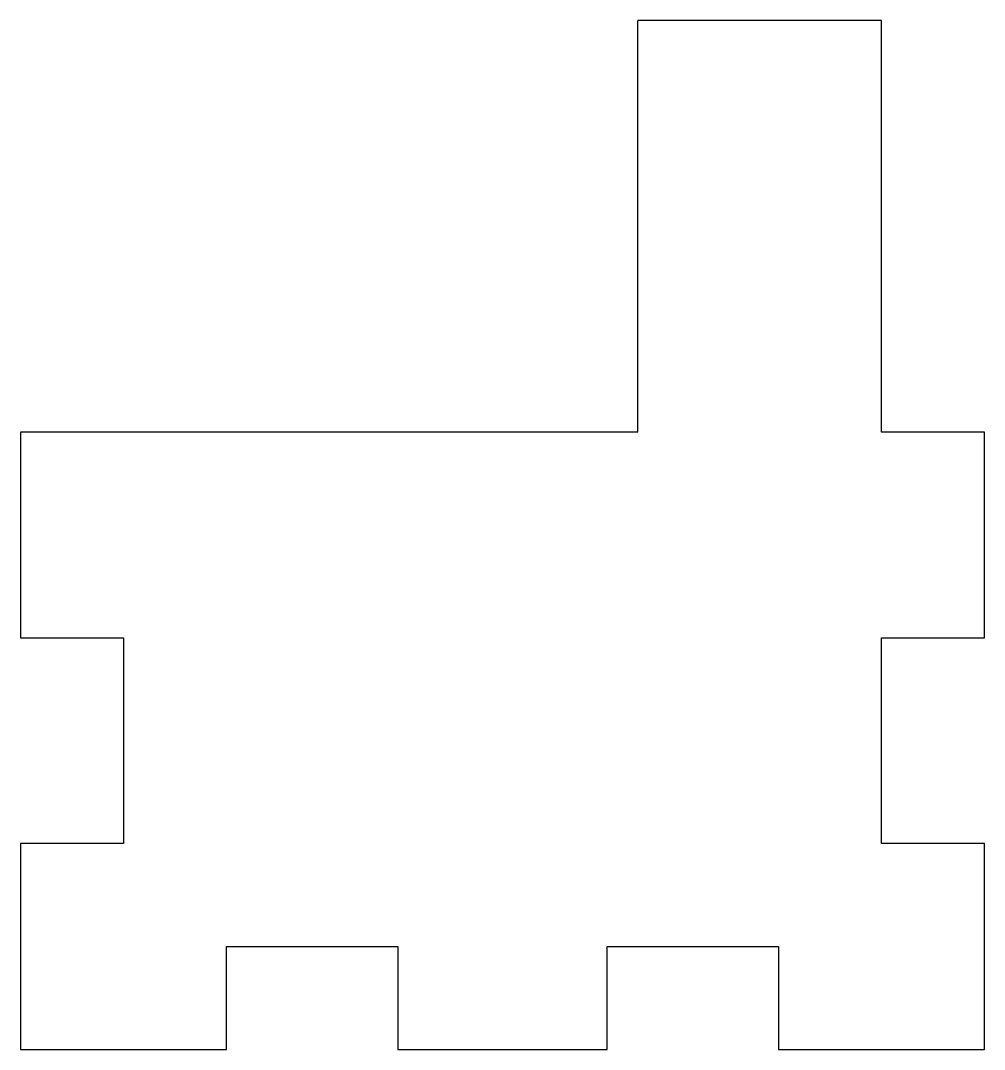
# Model space of a CAD drawing. Header units: millimetres. Extents: x 0 to 28.1, y 0 to 30.
import ezdxf

# ---------------------------------------------------------------- set-up
doc = ezdxf.new("R2010")
doc.units = ezdxf.units.MM

msp = doc.modelspace()

# ---------------------------------------------------------------- linework, layer by layer
at = {"color": 7, "linetype": 'Continuous', "lineweight": 25}
for p, q in [((18, 18), (18, 30)), ((25.1, 30), (18, 30)), ((25.1, 18), (25.1, 30)), ((0, 18), (0, 12)), ((18, 18), (0, 18)), ((28.1, 18), (25.1, 18)), ((28.1, 12), (28.1, 18)), ((0, 12), (3, 12)), ((3, 12), (3, 6)), ((25.1, 12), (28.1, 12)), ((25.1, 6), (25.1, 12)), ((0, 6), (0, 0)), ((3, 6), (0, 6)), ((28.1, 6), (25.1, 6)), ((28.1, 0), (28.1, 6)), ((6, 3), (11, 3)), ((6, 0), (6, 3)), ((11, 3), (11, 0)), ((17.1, 3), (22.1, 3)), ((17.1, 0), (17.1, 3)), ((22.1, 3), (22.1, 0)), ((0, 0), (6, 0)), ((11, 0), (17.1, 0)), ((22.1, 0), (28.1, 0))]:
    msp.add_line(p, q, dxfattribs=at)

doc.saveas('drawing.dxf')
